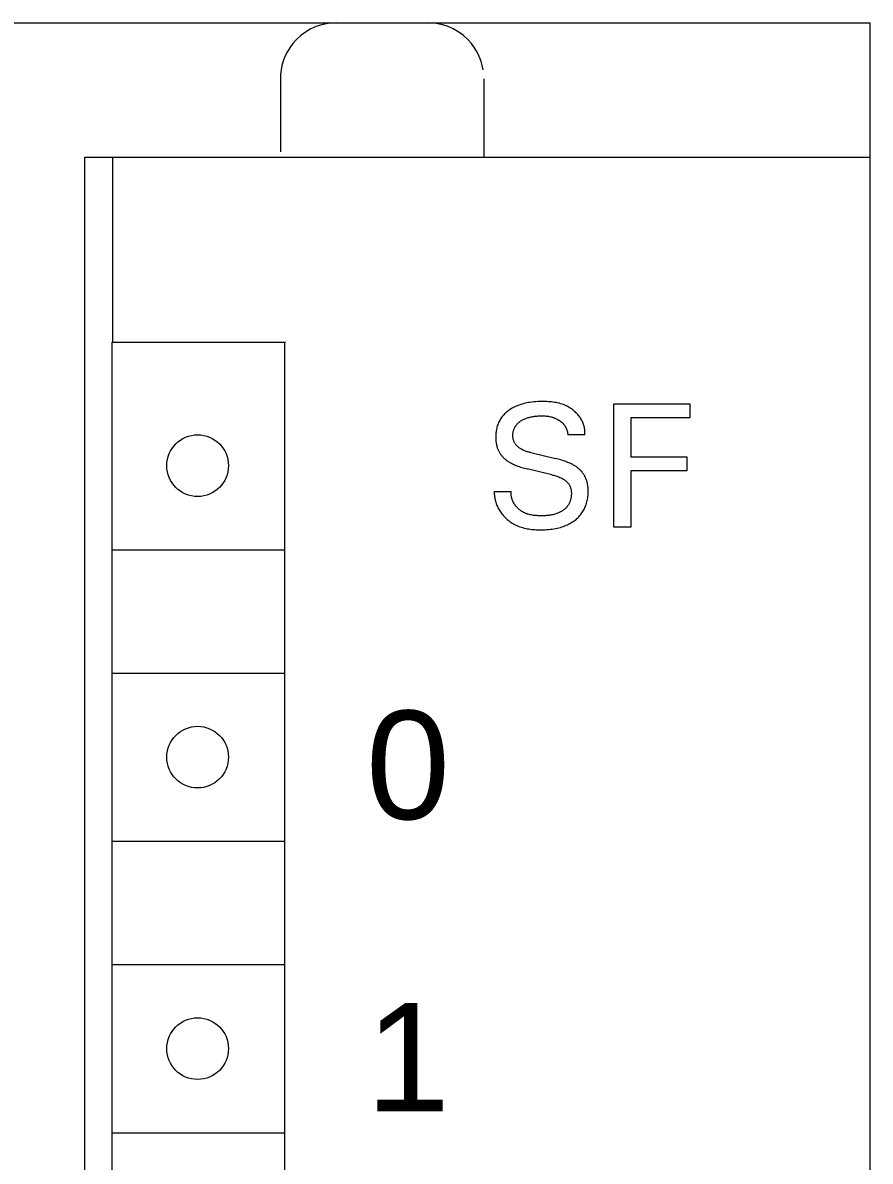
# Model space of a CAD drawing. Header units: millimetres. Extents: x -5035 to 14510, y -7775 to 12.
# Drawn here: x 642.53 to 654.39, y -2210.58 to -2194.63 of the extents above; entities that cross this region are included whole.
import ezdxf

# ---------------------------------------------------------------- set-up
doc = ezdxf.new("R2010")
doc.units = ezdxf.units.MM
doc.layers.add('eProC - L2', color=41, linetype='Continuous', lineweight=20)
doc.styles.get("Standard").update_dxf_attribs({"font": 'arial.ttf'})

msp = doc.modelspace()

# ---------------------------------------------------------------- linework, layer by layer
at = {"layer": 'eProC - L2', "linetype": 'Continuous'}
for p, q in [((622.983, -2194.632), (654.393, -2194.632)), ((646.828, -2194.638), (646.735, -2194.655)), ((646.922, -2194.632), (646.828, -2194.638)), ((648.295, -2194.638), (648.201, -2194.632)), ((648.388, -2194.655), (648.295, -2194.638)), ((654.393, -2292.79), (654.393, -2194.632)), ((646.422, -2194.812), (646.363, -2194.866)), ((646.49, -2194.762), (646.422, -2194.812)), ((646.565, -2194.718), (646.49, -2194.762)), ((646.647, -2194.682), (646.565, -2194.718)), ((646.735, -2194.655), (646.647, -2194.682)), ((648.476, -2194.682), (648.388, -2194.655)), ((648.558, -2194.718), (648.476, -2194.682)), ((648.633, -2194.762), (648.558, -2194.718)), ((648.701, -2194.812), (648.633, -2194.762)), ((648.76, -2194.866), (648.701, -2194.812)), ((646.312, -2194.924), (646.268, -2194.984)), ((646.363, -2194.866), (646.312, -2194.924)), ((648.812, -2194.924), (648.76, -2194.866)), ((648.855, -2194.984), (648.812, -2194.924)), ((646.201, -2195.106), (646.177, -2195.169)), ((646.231, -2195.045), (646.201, -2195.106)), ((646.268, -2194.984), (646.231, -2195.045)), ((648.892, -2195.045), (648.855, -2194.984)), ((648.922, -2195.106), (648.892, -2195.045)), ((648.946, -2195.169), (648.922, -2195.106)), ((646.159, -2195.231), (646.147, -2195.293)), ((646.177, -2195.169), (646.159, -2195.231)), ((648.964, -2195.231), (648.946, -2195.169)), ((648.976, -2195.293), (648.964, -2195.231)), ((646.139, -2195.355), (646.137, -2195.417)), ((646.137, -2195.417), (646.137, -2196.438)), ((646.147, -2195.293), (646.139, -2195.355)), ((648.986, -2195.417), (648.986, -2196.517)), ((643.4, -2290.591), (643.4, -2196.517)), ((643.4, -2196.517), (654.393, -2196.517)), ((643.792, -2199.108), (643.792, -2196.517)), ((643.777, -2199.108), (643.792, -2288.314)), ((643.777, -2199.108), (646.211, -2199.108)), ((646.196, -2199.108), (646.196, -2239.314)), ((649.328, -2200.067), (649.315, -2200.077)), ((649.342, -2200.057), (649.328, -2200.067)), ((649.356, -2200.048), (649.342, -2200.057)), ((649.373, -2200.037), (649.356, -2200.048)), ((649.391, -2200.027), (649.373, -2200.037)), ((649.408, -2200.018), (649.391, -2200.027)), ((649.427, -2200.009), (649.408, -2200.018)), ((649.445, -2200.001), (649.427, -2200.009)), ((649.463, -2199.994), (649.445, -2200.001)), ((649.482, -2199.987), (649.463, -2199.994)), ((649.503, -2199.98), (649.482, -2199.987)), ((649.524, -2199.973), (649.503, -2199.98)), ((649.545, -2199.967), (649.524, -2199.973)), ((649.566, -2199.962), (649.545, -2199.967)), ((649.587, -2199.958), (649.566, -2199.962)), ((649.609, -2199.953), (649.587, -2199.958)), ((649.63, -2199.95), (649.609, -2199.953)), ((649.659, -2199.946), (649.63, -2199.95)), ((649.687, -2199.943), (649.659, -2199.946)), ((649.715, -2199.941), (649.687, -2199.943)), ((649.743, -2199.939), (649.715, -2199.941)), ((649.772, -2199.938), (649.743, -2199.939)), ((649.801, -2199.938), (649.772, -2199.938)), ((649.822, -2199.938), (649.801, -2199.938)), ((649.844, -2199.938), (649.822, -2199.938)), ((649.866, -2199.939), (649.844, -2199.938)), ((649.888, -2199.94), (649.866, -2199.939)), ((649.91, -2199.941), (649.888, -2199.94)), ((649.931, -2199.943), (649.91, -2199.941)), ((649.953, -2199.946), (649.931, -2199.943)), ((649.975, -2199.949), (649.953, -2199.946)), ((649.996, -2199.952), (649.975, -2199.949)), ((650.017, -2199.957), (649.996, -2199.952)), ((650.038, -2199.962), (650.017, -2199.957)), ((650.059, -2199.968), (650.038, -2199.962)), ((650.08, -2199.974), (650.059, -2199.968)), ((650.1, -2199.981), (650.08, -2199.974)), ((650.12, -2199.989), (650.1, -2199.981)), ((650.136, -2199.996), (650.12, -2199.989)), ((650.151, -2200.004), (650.136, -2199.996)), ((650.166, -2200.012), (650.151, -2200.004)), ((650.181, -2200.021), (650.166, -2200.012)), ((650.195, -2200.03), (650.181, -2200.021)), ((650.21, -2200.039), (650.195, -2200.03)), ((650.224, -2200.049), (650.21, -2200.039)), ((650.237, -2200.06), (650.224, -2200.049)), ((650.25, -2200.071), (650.237, -2200.06)), ((650.263, -2200.082), (650.25, -2200.071)), ((650.805, -2201.699), (650.805, -2199.972)), ((650.805, -2199.972), (651.869, -2199.972)), ((651.869, -2199.972), (651.869, -2200.168)), ((649.192, -2200.233), (649.186, -2200.248)), ((649.199, -2200.218), (649.192, -2200.233)), ((649.207, -2200.204), (649.199, -2200.218)), ((649.215, -2200.189), (649.207, -2200.204)), ((649.223, -2200.176), (649.215, -2200.189)), ((649.233, -2200.162), (649.223, -2200.176)), ((649.243, -2200.149), (649.233, -2200.162)), ((649.253, -2200.136), (649.243, -2200.149)), ((649.265, -2200.123), (649.253, -2200.136)), ((649.276, -2200.111), (649.265, -2200.123)), ((649.289, -2200.1), (649.276, -2200.111)), ((649.302, -2200.088), (649.289, -2200.1)), ((649.315, -2200.077), (649.302, -2200.088)), ((649.465, -2200.238), (649.472, -2200.232)), ((649.472, -2200.232), (649.48, -2200.226)), ((649.48, -2200.226), (649.487, -2200.22)), ((649.487, -2200.22), (649.495, -2200.214)), ((649.495, -2200.214), (649.503, -2200.209)), ((649.503, -2200.209), (649.511, -2200.204)), ((649.511, -2200.204), (649.519, -2200.199)), ((649.519, -2200.199), (649.528, -2200.195)), ((649.528, -2200.195), (649.538, -2200.189)), ((649.538, -2200.189), (649.549, -2200.184)), ((649.549, -2200.184), (649.56, -2200.179)), ((649.56, -2200.179), (649.571, -2200.175)), ((649.571, -2200.175), (649.582, -2200.171)), ((649.582, -2200.171), (649.594, -2200.167)), ((649.594, -2200.167), (649.605, -2200.163)), ((649.605, -2200.163), (649.618, -2200.16)), ((649.618, -2200.16), (649.631, -2200.157)), ((649.631, -2200.157), (649.644, -2200.154)), ((649.644, -2200.154), (649.657, -2200.151)), ((649.657, -2200.151), (649.67, -2200.149)), ((649.67, -2200.149), (649.683, -2200.147)), ((649.683, -2200.147), (649.696, -2200.145)), ((649.696, -2200.145), (649.714, -2200.143)), ((649.714, -2200.143), (649.731, -2200.141)), ((649.731, -2200.141), (649.748, -2200.14)), ((649.748, -2200.14), (649.766, -2200.139)), ((649.766, -2200.139), (649.783, -2200.138)), ((649.783, -2200.138), (649.801, -2200.138)), ((649.801, -2200.138), (649.815, -2200.139)), ((649.815, -2200.139), (649.83, -2200.139)), ((649.83, -2200.139), (649.845, -2200.14)), ((649.845, -2200.14), (649.86, -2200.141)), ((649.86, -2200.141), (649.874, -2200.143)), ((649.874, -2200.143), (649.889, -2200.145)), ((649.889, -2200.145), (649.905, -2200.148)), ((649.905, -2200.148), (649.921, -2200.152)), ((649.921, -2200.152), (649.929, -2200.154)), ((649.929, -2200.154), (649.937, -2200.156)), ((649.937, -2200.156), (649.945, -2200.158)), ((649.945, -2200.158), (649.953, -2200.161)), ((649.953, -2200.161), (649.96, -2200.163)), ((649.96, -2200.163), (649.968, -2200.166)), ((649.968, -2200.166), (649.975, -2200.169)), ((649.975, -2200.169), (649.983, -2200.172)), ((649.983, -2200.172), (649.99, -2200.175)), ((649.99, -2200.175), (649.997, -2200.178)), ((649.997, -2200.178), (650.004, -2200.182)), ((650.004, -2200.182), (650.011, -2200.185)), ((650.011, -2200.185), (650.018, -2200.189)), ((650.018, -2200.189), (650.025, -2200.193)), ((650.025, -2200.193), (650.031, -2200.197)), ((650.031, -2200.197), (650.038, -2200.201)), ((650.038, -2200.201), (650.044, -2200.204)), ((650.044, -2200.204), (650.049, -2200.208)), ((650.049, -2200.208), (650.054, -2200.212)), ((650.054, -2200.212), (650.06, -2200.216)), ((650.06, -2200.216), (650.065, -2200.22)), ((650.065, -2200.22), (650.07, -2200.224)), ((650.07, -2200.224), (650.075, -2200.228)), ((650.075, -2200.228), (650.08, -2200.232)), ((650.08, -2200.232), (650.084, -2200.237)), ((650.275, -2200.094), (650.263, -2200.082)), ((650.287, -2200.106), (650.275, -2200.094)), ((650.299, -2200.119), (650.287, -2200.106)), ((650.31, -2200.132), (650.299, -2200.119)), ((650.32, -2200.145), (650.31, -2200.132)), ((650.329, -2200.157), (650.32, -2200.145)), ((650.337, -2200.168), (650.329, -2200.157)), ((650.344, -2200.181), (650.337, -2200.168)), ((650.352, -2200.193), (650.344, -2200.181)), ((650.358, -2200.206), (650.352, -2200.193)), ((650.365, -2200.219), (650.358, -2200.206)), ((650.371, -2200.232), (650.365, -2200.219)), ((650.376, -2200.245), (650.371, -2200.232)), ((651.041, -2200.168), (651.041, -2200.713)), ((651.869, -2200.168), (651.041, -2200.168)), ((649.154, -2200.383), (649.153, -2200.4)), ((649.156, -2200.365), (649.154, -2200.383)), ((649.158, -2200.348), (649.156, -2200.365)), ((649.161, -2200.33), (649.158, -2200.348)), ((649.165, -2200.313), (649.161, -2200.33)), ((649.169, -2200.296), (649.165, -2200.313)), ((649.174, -2200.279), (649.169, -2200.296)), ((649.18, -2200.263), (649.174, -2200.279)), ((649.186, -2200.248), (649.18, -2200.263)), ((649.392, -2200.393), (649.393, -2200.384)), ((649.392, -2200.401), (649.392, -2200.393)), ((649.393, -2200.384), (649.394, -2200.376)), ((649.394, -2200.376), (649.395, -2200.367)), ((649.395, -2200.367), (649.397, -2200.359)), ((649.397, -2200.359), (649.399, -2200.35)), ((649.399, -2200.35), (649.401, -2200.342)), ((649.401, -2200.342), (649.404, -2200.334)), ((649.404, -2200.334), (649.407, -2200.326)), ((649.407, -2200.326), (649.41, -2200.318)), ((649.41, -2200.318), (649.413, -2200.31)), ((649.413, -2200.31), (649.417, -2200.302)), ((649.417, -2200.302), (649.421, -2200.294)), ((649.421, -2200.294), (649.426, -2200.286)), ((649.426, -2200.286), (649.431, -2200.279)), ((649.431, -2200.279), (649.436, -2200.272)), ((649.436, -2200.272), (649.441, -2200.265)), ((649.441, -2200.265), (649.446, -2200.258)), ((649.446, -2200.258), (649.452, -2200.251)), ((649.452, -2200.251), (649.459, -2200.244)), ((649.459, -2200.244), (649.465, -2200.238)), ((650.084, -2200.237), (650.089, -2200.241)), ((650.089, -2200.241), (650.094, -2200.246)), ((650.094, -2200.246), (650.098, -2200.251)), ((650.098, -2200.251), (650.102, -2200.256)), ((650.102, -2200.256), (650.106, -2200.26)), ((650.106, -2200.26), (650.11, -2200.265)), ((650.11, -2200.265), (650.114, -2200.27)), ((650.114, -2200.27), (650.117, -2200.275)), ((650.117, -2200.275), (650.121, -2200.28)), ((650.121, -2200.28), (650.124, -2200.285)), ((650.124, -2200.285), (650.127, -2200.29)), ((650.127, -2200.29), (650.13, -2200.296)), ((650.13, -2200.296), (650.133, -2200.301)), ((650.133, -2200.301), (650.136, -2200.307)), ((650.136, -2200.307), (650.138, -2200.312)), ((650.138, -2200.312), (650.141, -2200.318)), ((650.141, -2200.318), (650.143, -2200.323)), ((650.143, -2200.323), (650.145, -2200.329)), ((650.145, -2200.329), (650.147, -2200.334)), ((650.147, -2200.334), (650.149, -2200.34)), ((650.149, -2200.34), (650.151, -2200.346)), ((650.151, -2200.346), (650.153, -2200.351)), ((650.153, -2200.351), (650.154, -2200.357)), ((650.154, -2200.357), (650.155, -2200.363)), ((650.155, -2200.363), (650.157, -2200.369)), ((650.157, -2200.369), (650.158, -2200.375)), ((650.158, -2200.375), (650.158, -2200.381)), ((650.158, -2200.381), (650.159, -2200.386)), ((650.159, -2200.386), (650.16, -2200.392)), ((650.16, -2200.392), (650.16, -2200.398)), ((650.381, -2200.258), (650.376, -2200.245)), ((650.385, -2200.272), (650.381, -2200.258)), ((650.389, -2200.286), (650.385, -2200.272)), ((650.393, -2200.3), (650.389, -2200.286)), ((650.396, -2200.315), (650.393, -2200.3)), ((650.398, -2200.329), (650.396, -2200.315)), ((650.4, -2200.344), (650.398, -2200.329)), ((650.401, -2200.359), (650.4, -2200.344)), ((650.401, -2200.374), (650.401, -2200.359)), ((650.401, -2200.389), (650.401, -2200.374)), ((650.401, -2200.404), (650.401, -2200.389)), ((649.153, -2200.4), (649.152, -2200.418)), ((649.152, -2200.418), (649.152, -2200.436)), ((649.152, -2200.436), (649.152, -2200.448)), ((649.152, -2200.448), (649.152, -2200.46)), ((649.152, -2200.46), (649.153, -2200.472)), ((649.153, -2200.472), (649.154, -2200.485)), ((649.154, -2200.485), (649.155, -2200.497)), ((649.155, -2200.497), (649.157, -2200.509)), ((649.157, -2200.509), (649.158, -2200.521)), ((649.158, -2200.521), (649.161, -2200.533)), ((649.161, -2200.533), (649.163, -2200.545)), ((649.163, -2200.545), (649.166, -2200.556)), ((649.392, -2200.41), (649.392, -2200.401)), ((649.392, -2200.419), (649.392, -2200.41)), ((649.392, -2200.427), (649.392, -2200.419)), ((649.393, -2200.436), (649.392, -2200.427)), ((649.394, -2200.444), (649.393, -2200.436)), ((649.395, -2200.452), (649.394, -2200.444)), ((649.396, -2200.46), (649.395, -2200.452)), ((649.398, -2200.469), (649.396, -2200.46)), ((649.4, -2200.477), (649.398, -2200.469)), ((649.403, -2200.485), (649.4, -2200.477)), ((649.405, -2200.492), (649.403, -2200.485)), ((649.408, -2200.5), (649.405, -2200.492)), ((649.412, -2200.508), (649.408, -2200.5)), ((649.415, -2200.515), (649.412, -2200.508)), ((649.419, -2200.522), (649.415, -2200.515)), ((649.424, -2200.529), (649.419, -2200.522)), ((649.428, -2200.536), (649.424, -2200.529)), ((649.433, -2200.542), (649.428, -2200.536)), ((649.439, -2200.548), (649.433, -2200.542)), ((649.444, -2200.554), (649.439, -2200.548)), ((650.16, -2200.398), (650.161, -2200.404)), ((650.401, -2200.404), (650.161, -2200.404)), ((649.166, -2200.556), (649.168, -2200.566)), ((649.168, -2200.566), (649.171, -2200.576)), ((649.171, -2200.576), (649.174, -2200.585)), ((649.174, -2200.585), (649.178, -2200.595)), ((649.178, -2200.595), (649.181, -2200.604)), ((649.181, -2200.604), (649.185, -2200.614)), ((649.185, -2200.614), (649.189, -2200.623)), ((649.189, -2200.623), (649.194, -2200.632)), ((649.194, -2200.632), (649.198, -2200.641)), ((649.198, -2200.641), (649.203, -2200.65)), ((649.203, -2200.65), (649.208, -2200.659)), ((649.208, -2200.659), (649.214, -2200.667)), ((649.214, -2200.667), (649.219, -2200.675)), ((649.219, -2200.675), (649.225, -2200.683)), ((649.225, -2200.683), (649.231, -2200.691)), ((649.231, -2200.691), (649.237, -2200.699)), ((649.237, -2200.699), (649.244, -2200.707)), ((649.244, -2200.707), (649.25, -2200.714)), ((649.45, -2200.56), (649.444, -2200.554)), ((649.456, -2200.566), (649.45, -2200.56)), ((649.462, -2200.571), (649.456, -2200.566)), ((649.469, -2200.577), (649.462, -2200.571)), ((649.475, -2200.582), (649.469, -2200.577)), ((649.482, -2200.587), (649.475, -2200.582)), ((649.489, -2200.591), (649.482, -2200.587)), ((649.496, -2200.596), (649.489, -2200.591)), ((649.503, -2200.6), (649.496, -2200.596)), ((649.514, -2200.606), (649.503, -2200.6)), ((649.525, -2200.612), (649.514, -2200.606)), ((649.536, -2200.617), (649.525, -2200.612)), ((649.547, -2200.622), (649.536, -2200.617)), ((649.559, -2200.627), (649.547, -2200.622)), ((649.57, -2200.632), (649.559, -2200.627)), ((649.582, -2200.636), (649.57, -2200.632)), ((649.594, -2200.64), (649.582, -2200.636)), ((649.606, -2200.643), (649.594, -2200.64)), ((649.617, -2200.647), (649.606, -2200.643)), ((649.629, -2200.65), (649.617, -2200.647)), ((649.641, -2200.653), (649.629, -2200.65)), ((649.641, -2200.653), (649.989, -2200.736)), ((651.041, -2200.713), (651.826, -2200.713)), ((651.826, -2200.713), (651.826, -2200.909)), ((649.25, -2200.714), (649.257, -2200.722)), ((649.257, -2200.722), (649.264, -2200.729)), ((649.264, -2200.729), (649.272, -2200.735)), ((649.272, -2200.735), (649.279, -2200.742)), ((649.279, -2200.742), (649.287, -2200.749)), ((649.287, -2200.749), (649.296, -2200.756)), ((649.296, -2200.756), (649.304, -2200.762)), ((649.304, -2200.762), (649.313, -2200.768)), ((649.313, -2200.768), (649.322, -2200.774)), ((649.322, -2200.774), (649.331, -2200.78)), ((649.331, -2200.78), (649.341, -2200.786)), ((649.341, -2200.786), (649.35, -2200.791)), ((649.35, -2200.791), (649.359, -2200.797)), ((649.359, -2200.797), (649.372, -2200.803)), ((649.372, -2200.803), (649.385, -2200.81)), ((649.385, -2200.81), (649.397, -2200.816)), ((649.397, -2200.816), (649.41, -2200.822)), ((649.41, -2200.822), (649.423, -2200.827)), ((649.423, -2200.827), (649.436, -2200.833)), ((649.436, -2200.833), (649.45, -2200.838)), ((649.45, -2200.838), (649.463, -2200.843)), ((649.463, -2200.843), (649.481, -2200.849)), ((649.481, -2200.849), (649.499, -2200.855)), ((649.499, -2200.855), (649.517, -2200.861)), ((649.517, -2200.861), (649.535, -2200.866)), ((649.535, -2200.866), (649.553, -2200.871)), ((649.553, -2200.871), (649.572, -2200.876)), ((650.008, -2200.741), (649.989, -2200.736)), ((650.027, -2200.746), (650.008, -2200.741)), ((650.046, -2200.751), (650.027, -2200.746)), ((650.065, -2200.756), (650.046, -2200.751)), ((650.084, -2200.762), (650.065, -2200.756)), ((650.103, -2200.768), (650.084, -2200.762)), ((650.121, -2200.774), (650.103, -2200.768)), ((650.135, -2200.779), (650.121, -2200.774)), ((650.149, -2200.785), (650.135, -2200.779)), ((650.162, -2200.79), (650.149, -2200.785)), ((650.176, -2200.796), (650.162, -2200.79)), ((650.189, -2200.802), (650.176, -2200.796)), ((650.202, -2200.808), (650.189, -2200.802)), ((650.216, -2200.815), (650.202, -2200.808)), ((650.229, -2200.821), (650.216, -2200.815)), ((650.238, -2200.827), (650.229, -2200.821)), ((650.248, -2200.832), (650.238, -2200.827)), ((650.257, -2200.838), (650.248, -2200.832)), ((650.267, -2200.844), (650.257, -2200.838)), ((650.276, -2200.85), (650.267, -2200.844)), ((650.285, -2200.856), (650.276, -2200.85)), ((650.294, -2200.863), (650.285, -2200.856)), ((650.303, -2200.87), (650.294, -2200.863)), ((650.311, -2200.877), (650.303, -2200.87)), ((649.572, -2200.876), (649.59, -2200.88)), ((649.938, -2200.964), (649.59, -2200.88)), ((649.938, -2200.964), (649.952, -2200.967)), ((649.952, -2200.967), (649.966, -2200.971)), ((649.966, -2200.971), (649.98, -2200.975)), ((649.98, -2200.975), (649.994, -2200.979)), ((649.994, -2200.979), (650.008, -2200.984)), ((650.008, -2200.984), (650.022, -2200.989)), ((650.022, -2200.989), (650.036, -2200.994)), ((650.036, -2200.994), (650.049, -2201)), ((650.049, -2201), (650.063, -2201.006)), ((650.063, -2201.006), (650.076, -2201.013)), ((650.076, -2201.013), (650.089, -2201.02)), ((650.089, -2201.02), (650.097, -2201.025)), ((650.097, -2201.025), (650.105, -2201.03)), ((650.105, -2201.03), (650.113, -2201.035)), ((650.319, -2200.884), (650.311, -2200.877)), ((650.327, -2200.891), (650.319, -2200.884)), ((650.334, -2200.898), (650.327, -2200.891)), ((650.341, -2200.905), (650.334, -2200.898)), ((650.348, -2200.913), (650.341, -2200.905)), ((650.355, -2200.92), (650.348, -2200.913)), ((650.362, -2200.928), (650.355, -2200.92)), ((650.368, -2200.937), (650.362, -2200.928)), ((650.374, -2200.945), (650.368, -2200.937)), ((650.38, -2200.953), (650.374, -2200.945)), ((650.386, -2200.962), (650.38, -2200.953)), ((650.391, -2200.971), (650.386, -2200.962)), ((650.397, -2200.98), (650.391, -2200.971)), ((650.401, -2200.989), (650.397, -2200.98)), ((650.406, -2200.998), (650.401, -2200.989)), ((650.41, -2201.008), (650.406, -2200.998)), ((650.414, -2201.017), (650.41, -2201.008)), ((650.418, -2201.027), (650.414, -2201.017)), ((650.422, -2201.037), (650.418, -2201.027)), ((651.041, -2200.909), (651.041, -2201.699)), ((651.826, -2200.909), (651.041, -2200.909)), ((650.113, -2201.035), (650.121, -2201.041)), ((650.121, -2201.041), (650.129, -2201.047)), ((650.129, -2201.047), (650.136, -2201.053)), ((650.136, -2201.053), (650.143, -2201.059)), ((650.143, -2201.059), (650.15, -2201.065)), ((650.15, -2201.065), (650.157, -2201.072)), ((650.157, -2201.072), (650.163, -2201.079)), ((650.163, -2201.079), (650.169, -2201.086)), ((650.169, -2201.086), (650.174, -2201.094)), ((650.174, -2201.094), (650.179, -2201.102)), ((650.179, -2201.102), (650.184, -2201.109)), ((650.184, -2201.109), (650.188, -2201.117)), ((650.188, -2201.117), (650.191, -2201.125)), ((650.191, -2201.125), (650.194, -2201.133)), ((650.194, -2201.133), (650.197, -2201.141)), ((650.197, -2201.141), (650.2, -2201.149)), ((650.2, -2201.149), (650.202, -2201.157)), ((650.202, -2201.157), (650.204, -2201.166)), ((650.204, -2201.166), (650.206, -2201.175)), ((650.206, -2201.175), (650.207, -2201.183)), ((650.207, -2201.183), (650.208, -2201.192)), ((650.425, -2201.047), (650.422, -2201.037)), ((650.428, -2201.057), (650.425, -2201.047)), ((650.431, -2201.067), (650.428, -2201.057)), ((650.434, -2201.077), (650.431, -2201.067)), ((650.436, -2201.088), (650.434, -2201.077)), ((650.438, -2201.099), (650.436, -2201.088)), ((650.44, -2201.11), (650.438, -2201.099)), ((650.441, -2201.121), (650.44, -2201.11)), ((650.443, -2201.132), (650.441, -2201.121)), ((650.444, -2201.143), (650.443, -2201.132)), ((650.445, -2201.154), (650.444, -2201.143)), ((650.445, -2201.165), (650.445, -2201.154)), ((650.446, -2201.19), (650.445, -2201.165)), ((650.446, -2201.209), (650.446, -2201.19)), ((649.132, -2201.199), (649.132, -2201.216)), ((649.132, -2201.199), (649.37, -2201.199)), ((649.132, -2201.216), (649.132, -2201.233)), ((649.132, -2201.233), (649.133, -2201.25)), ((649.133, -2201.25), (649.135, -2201.267)), ((649.135, -2201.267), (649.137, -2201.283)), ((649.137, -2201.283), (649.14, -2201.3)), ((649.14, -2201.3), (649.143, -2201.316)), ((649.143, -2201.316), (649.148, -2201.332)), ((649.148, -2201.332), (649.152, -2201.348)), ((649.152, -2201.348), (649.157, -2201.364)), ((649.368, -2201.213), (649.369, -2201.206)), ((649.368, -2201.22), (649.368, -2201.213)), ((649.368, -2201.226), (649.368, -2201.22)), ((649.368, -2201.233), (649.368, -2201.226)), ((649.368, -2201.24), (649.368, -2201.233)), ((649.369, -2201.247), (649.368, -2201.24)), ((649.369, -2201.206), (649.37, -2201.199)), ((649.369, -2201.253), (649.369, -2201.247)), ((649.37, -2201.26), (649.369, -2201.253)), ((649.371, -2201.267), (649.37, -2201.26)), ((649.372, -2201.273), (649.371, -2201.267)), ((649.374, -2201.28), (649.372, -2201.273)), ((649.375, -2201.286), (649.374, -2201.28)), ((649.377, -2201.293), (649.375, -2201.286)), ((649.378, -2201.299), (649.377, -2201.293)), ((649.38, -2201.305), (649.378, -2201.299)), ((649.382, -2201.312), (649.38, -2201.305)), ((649.385, -2201.318), (649.382, -2201.312)), ((649.387, -2201.324), (649.385, -2201.318)), ((649.389, -2201.33), (649.387, -2201.324)), ((649.392, -2201.336), (649.389, -2201.33)), ((649.395, -2201.342), (649.392, -2201.336)), ((649.398, -2201.348), (649.395, -2201.342)), ((649.401, -2201.354), (649.398, -2201.348)), ((650.187, -2201.348), (650.182, -2201.357)), ((650.19, -2201.339), (650.187, -2201.348)), ((650.194, -2201.33), (650.19, -2201.339)), ((650.197, -2201.32), (650.194, -2201.33)), ((650.2, -2201.31), (650.197, -2201.32)), ((650.202, -2201.301), (650.2, -2201.31)), ((650.204, -2201.291), (650.202, -2201.301)), ((650.206, -2201.281), (650.204, -2201.291)), ((650.207, -2201.271), (650.206, -2201.281)), ((650.209, -2201.261), (650.207, -2201.271)), ((650.208, -2201.192), (650.209, -2201.201)), ((650.209, -2201.201), (650.21, -2201.21)), ((650.21, -2201.24), (650.209, -2201.25)), ((650.209, -2201.25), (650.209, -2201.261)), ((650.21, -2201.21), (650.21, -2201.22)), ((650.21, -2201.22), (650.21, -2201.23)), ((650.21, -2201.23), (650.21, -2201.24)), ((650.424, -2201.36), (650.429, -2201.341)), ((650.429, -2201.341), (650.433, -2201.323)), ((650.433, -2201.323), (650.437, -2201.304)), ((650.437, -2201.304), (650.44, -2201.285)), ((650.44, -2201.285), (650.442, -2201.266)), ((650.442, -2201.266), (650.444, -2201.247)), ((650.444, -2201.247), (650.445, -2201.228)), ((650.445, -2201.228), (650.446, -2201.209)), ((649.157, -2201.364), (649.163, -2201.38)), ((649.163, -2201.38), (649.169, -2201.395)), ((649.169, -2201.395), (649.176, -2201.41)), ((649.176, -2201.41), (649.183, -2201.425)), ((649.183, -2201.425), (649.191, -2201.44)), ((649.191, -2201.44), (649.199, -2201.454)), ((649.199, -2201.454), (649.208, -2201.469)), ((649.208, -2201.469), (649.217, -2201.482)), ((649.217, -2201.482), (649.227, -2201.496)), ((649.227, -2201.496), (649.238, -2201.51)), ((649.404, -2201.359), (649.401, -2201.354)), ((649.407, -2201.365), (649.404, -2201.359)), ((649.411, -2201.371), (649.407, -2201.365)), ((649.414, -2201.376), (649.411, -2201.371)), ((649.418, -2201.382), (649.414, -2201.376)), ((649.422, -2201.387), (649.418, -2201.382)), ((649.426, -2201.393), (649.422, -2201.387)), ((649.43, -2201.399), (649.426, -2201.393)), ((649.435, -2201.404), (649.43, -2201.399)), ((649.44, -2201.41), (649.435, -2201.404)), ((649.445, -2201.415), (649.44, -2201.41)), ((649.45, -2201.421), (649.445, -2201.415)), ((649.455, -2201.426), (649.45, -2201.421)), ((649.46, -2201.431), (649.455, -2201.426)), ((649.465, -2201.436), (649.46, -2201.431)), ((649.47, -2201.441), (649.465, -2201.436)), ((649.476, -2201.446), (649.47, -2201.441)), ((649.482, -2201.451), (649.476, -2201.446)), ((649.487, -2201.455), (649.482, -2201.451)), ((649.493, -2201.46), (649.487, -2201.455)), ((649.499, -2201.464), (649.493, -2201.46)), ((649.505, -2201.468), (649.499, -2201.464)), ((649.511, -2201.472), (649.505, -2201.468)), ((649.517, -2201.476), (649.511, -2201.472)), ((649.523, -2201.48), (649.517, -2201.476)), ((649.529, -2201.484), (649.523, -2201.48)), ((649.536, -2201.487), (649.529, -2201.484)), ((649.542, -2201.491), (649.536, -2201.487)), ((649.549, -2201.494), (649.542, -2201.491)), ((649.555, -2201.497), (649.549, -2201.494)), ((649.562, -2201.5), (649.555, -2201.497)), ((649.569, -2201.503), (649.562, -2201.5)), ((649.576, -2201.506), (649.569, -2201.503)), ((649.583, -2201.509), (649.576, -2201.506)), ((649.59, -2201.511), (649.583, -2201.509)), ((650.009, -2201.507), (649.995, -2201.512)), ((650.023, -2201.501), (650.009, -2201.507)), ((650.032, -2201.497), (650.023, -2201.501)), ((650.041, -2201.493), (650.032, -2201.497)), ((650.05, -2201.489), (650.041, -2201.493)), ((650.059, -2201.484), (650.05, -2201.489)), ((650.068, -2201.479), (650.059, -2201.484)), ((650.076, -2201.474), (650.068, -2201.479)), ((650.085, -2201.468), (650.076, -2201.474)), ((650.093, -2201.463), (650.085, -2201.468)), ((650.101, -2201.457), (650.093, -2201.463)), ((650.109, -2201.45), (650.101, -2201.457)), ((650.117, -2201.444), (650.109, -2201.45)), ((650.124, -2201.437), (650.117, -2201.444)), ((650.131, -2201.43), (650.124, -2201.437)), ((650.138, -2201.423), (650.131, -2201.43)), ((650.145, -2201.416), (650.138, -2201.423)), ((650.151, -2201.408), (650.145, -2201.416)), ((650.157, -2201.4), (650.151, -2201.408)), ((650.163, -2201.392), (650.157, -2201.4)), ((650.168, -2201.384), (650.163, -2201.392)), ((650.173, -2201.375), (650.168, -2201.384)), ((650.178, -2201.366), (650.173, -2201.375)), ((650.182, -2201.357), (650.178, -2201.366)), ((650.348, -2201.513), (650.358, -2201.499)), ((650.358, -2201.499), (650.368, -2201.485)), ((650.368, -2201.485), (650.377, -2201.47)), ((650.377, -2201.47), (650.385, -2201.455)), ((650.385, -2201.455), (650.393, -2201.44)), ((650.393, -2201.44), (650.4, -2201.424)), ((650.4, -2201.424), (650.407, -2201.409)), ((650.407, -2201.409), (650.413, -2201.392)), ((650.413, -2201.392), (650.419, -2201.376)), ((650.419, -2201.376), (650.424, -2201.36)), ((649.238, -2201.51), (649.249, -2201.524)), ((649.249, -2201.524), (649.261, -2201.538)), ((649.261, -2201.538), (649.273, -2201.551)), ((649.273, -2201.551), (649.285, -2201.564)), ((649.285, -2201.564), (649.298, -2201.576)), ((649.298, -2201.576), (649.312, -2201.588)), ((649.312, -2201.588), (649.325, -2201.599)), ((649.325, -2201.599), (649.339, -2201.611)), ((649.339, -2201.611), (649.354, -2201.621)), ((649.354, -2201.621), (649.368, -2201.631)), ((649.368, -2201.631), (649.383, -2201.641)), ((649.383, -2201.641), (649.399, -2201.65)), ((649.399, -2201.65), (649.414, -2201.659)), ((649.414, -2201.659), (649.43, -2201.667)), ((649.43, -2201.667), (649.446, -2201.674)), ((649.598, -2201.514), (649.59, -2201.511)), ((649.605, -2201.516), (649.598, -2201.514)), ((649.62, -2201.52), (649.605, -2201.516)), ((649.635, -2201.524), (649.62, -2201.52)), ((649.65, -2201.527), (649.635, -2201.524)), ((649.665, -2201.529), (649.65, -2201.527)), ((649.68, -2201.532), (649.665, -2201.529)), ((649.696, -2201.533), (649.68, -2201.532)), ((649.711, -2201.535), (649.696, -2201.533)), ((649.727, -2201.536), (649.711, -2201.535)), ((649.743, -2201.537), (649.727, -2201.536)), ((649.758, -2201.537), (649.743, -2201.537)), ((649.774, -2201.538), (649.758, -2201.537)), ((649.79, -2201.538), (649.774, -2201.538)), ((649.805, -2201.538), (649.79, -2201.538)), ((649.82, -2201.538), (649.805, -2201.538)), ((649.835, -2201.537), (649.82, -2201.538)), ((649.85, -2201.537), (649.835, -2201.537)), ((649.864, -2201.536), (649.85, -2201.537)), ((649.879, -2201.535), (649.864, -2201.536)), ((649.894, -2201.533), (649.879, -2201.535)), ((649.909, -2201.531), (649.894, -2201.533)), ((649.923, -2201.529), (649.909, -2201.531)), ((649.938, -2201.527), (649.923, -2201.529)), ((649.952, -2201.524), (649.938, -2201.527)), ((649.967, -2201.52), (649.952, -2201.524)), ((649.981, -2201.516), (649.967, -2201.52)), ((649.995, -2201.512), (649.981, -2201.516)), ((650.138, -2201.671), (650.154, -2201.664)), ((650.154, -2201.664), (650.171, -2201.656)), ((650.171, -2201.656), (650.187, -2201.648)), ((650.187, -2201.648), (650.203, -2201.639)), ((650.203, -2201.639), (650.218, -2201.629)), ((650.218, -2201.629), (650.234, -2201.619)), ((650.234, -2201.619), (650.249, -2201.609)), ((650.249, -2201.609), (650.263, -2201.599)), ((650.263, -2201.599), (650.276, -2201.588)), ((650.276, -2201.588), (650.289, -2201.576)), ((650.289, -2201.576), (650.302, -2201.565)), ((650.302, -2201.565), (650.314, -2201.552)), ((650.314, -2201.552), (650.326, -2201.54)), ((650.326, -2201.54), (650.337, -2201.527)), ((650.337, -2201.527), (650.348, -2201.513)), ((649.446, -2201.674), (649.466, -2201.683)), ((649.466, -2201.683), (649.487, -2201.691)), ((649.487, -2201.691), (649.507, -2201.698)), ((649.507, -2201.698), (649.528, -2201.704)), ((649.528, -2201.704), (649.549, -2201.71)), ((649.549, -2201.71), (649.571, -2201.714)), ((649.571, -2201.714), (649.592, -2201.719)), ((649.592, -2201.719), (649.614, -2201.722)), ((649.614, -2201.722), (649.635, -2201.725)), ((649.635, -2201.725), (649.657, -2201.728)), ((649.657, -2201.728), (649.679, -2201.73)), ((649.679, -2201.73), (649.701, -2201.732)), ((649.701, -2201.732), (649.723, -2201.733)), ((649.723, -2201.733), (649.746, -2201.733)), ((649.746, -2201.733), (649.768, -2201.734)), ((649.768, -2201.734), (649.79, -2201.734)), ((649.79, -2201.734), (649.815, -2201.733)), ((649.815, -2201.733), (649.841, -2201.733)), ((649.841, -2201.733), (649.867, -2201.731)), ((649.867, -2201.731), (649.892, -2201.729)), ((649.892, -2201.729), (649.917, -2201.727)), ((649.917, -2201.727), (649.943, -2201.724)), ((649.943, -2201.724), (649.968, -2201.72)), ((649.968, -2201.72), (649.99, -2201.716)), ((649.99, -2201.716), (650.012, -2201.711)), ((650.012, -2201.711), (650.035, -2201.706)), ((650.035, -2201.706), (650.056, -2201.7)), ((650.056, -2201.7), (650.078, -2201.694)), ((650.078, -2201.694), (650.1, -2201.686)), ((650.1, -2201.686), (650.121, -2201.678)), ((650.121, -2201.678), (650.138, -2201.671)), ((651.041, -2201.699), (650.805, -2201.699)), ((643.792, -2202.014), (646.196, -2202.014)), ((643.792, -2203.741), (646.196, -2203.741)), ((643.792, -2206.097), (646.196, -2206.097)), ((643.792, -2207.825), (646.196, -2207.825)), ((643.792, -2210.18), (646.196, -2210.18))]:
    msp.add_line(p, q, dxfattribs=at)
for centre in [(644.979, -2200.836), (644.979, -2204.919), (644.979, -2209.002)]:
    msp.add_circle(centre, 0.432, dxfattribs=at)

# ---------------------------------------------------------------- texts
at = {"layer": 'eProC - L2', "char_height": 1.519, "attachment_point": 5}
for s, insert in [('0', (647.924, -2205.039)), ('1', (647.924, -2209.123))]:
    msp.add_mtext_dynamic_manual_height_columns(s, width=6.72212, gutter_width=9.496, heights=[0], dxfattribs=dict(at, insert=insert))

doc.saveas('drawing.dxf')
